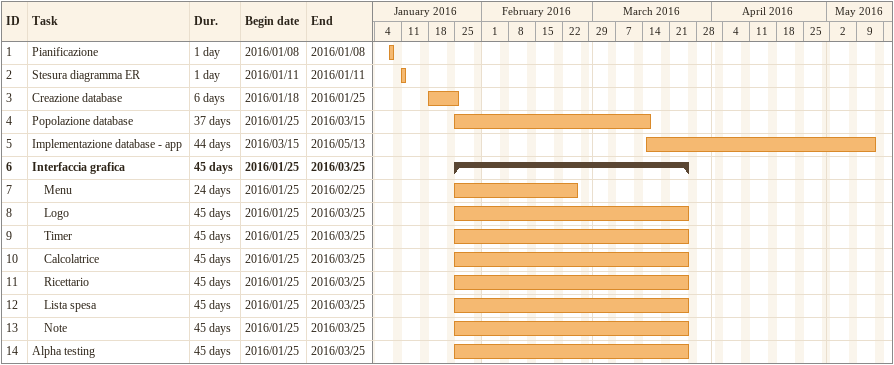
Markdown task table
| ID | Level | Task | Duration | Start | Finish |
|---|---|---|---|---|---|
| 1 | 1 | Pianificazione | 1d | 2016-01-08 | 2016-01-08 |
| 2 | 1 | Stesura diagramma ER | 1d | 2016-01-11 | 2016-01-11 |
| 3 | 1 | Creazione database | 6d | 2016-01-18 | 2016-01-25 |
| 4 | 1 | Popolazione database | 37d | 2016-01-25 | 2016-03-15 |
| 5 | 1 | Implementazione database - app | 44d | 2016-03-15 | 2016-05-13 |
| 6 | 1 | **Interfaccia grafica** | 45d | 2016-01-25 | 2016-03-25 |
| 7 | 2 | Menu | 24d | 2016-01-25 | 2016-02-25 |
| 8 | 2 | Logo | 45d | 2016-01-25 | 2016-03-25 |
| 9 | 2 | Timer | 45d | 2016-01-25 | 2016-03-25 |
| 10 | 2 | Calcolatrice | 45d | 2016-01-25 | 2016-03-25 |
| 11 | 2 | Ricettario | 45d | 2016-01-25 | 2016-03-25 |
| 12 | 2 | Lista spesa | 45d | 2016-01-25 | 2016-03-25 |
| 13 | 2 | Note | 45d | 2016-01-25 | 2016-03-25 |
| 14 | 1 | Alpha testing | 45d | 2016-01-25 | 2016-03-25 |
